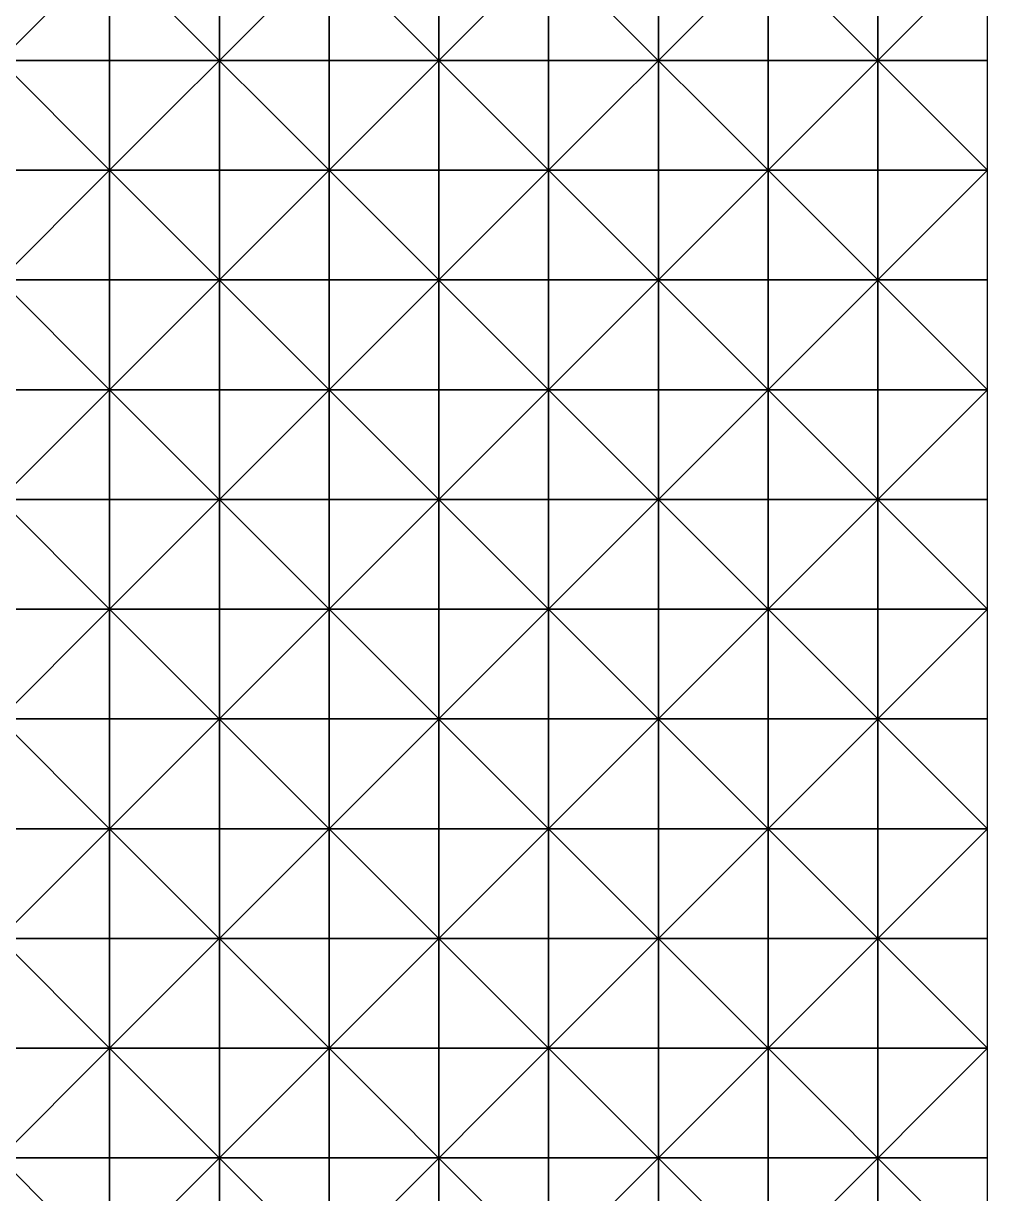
# Model space of a CAD drawing. Header units: millimetres. Extents: x 0 to 945, y 0 to 322.
# Drawn here: x 900.6 to 944.5, y 215 to 268.3 of the extents above; entities that cross this region are included whole.
import ezdxf

# ---------------------------------------------------------------- set-up
doc = ezdxf.new("R2010")
doc.units = ezdxf.units.MM

msp = doc.modelspace()

# ---------------------------------------------------------------- linework, layer by layer
for p, q in [((894.545, 271.656), (904.545, 261.656)), ((904.545, 271.656), (894.545, 261.656)), ((894.545, 271.656), (904.545, 261.656)), ((904.545, 271.656), (894.545, 261.656)), ((904.545, 271.656), (904.545, 266.656)), ((904.545, 271.656), (914.545, 261.656)), ((914.545, 271.656), (904.545, 261.656)), ((904.545, 271.656), (904.545, 266.656)), ((904.545, 271.656), (914.545, 261.656)), ((914.545, 271.656), (904.545, 261.656)), ((904.545, 266.656), (904.545, 271.656)), ((904.545, 266.656), (904.545, 271.656)), ((909.545, 271.656), (909.545, 266.656)), ((909.545, 266.656), (909.545, 271.656)), ((909.545, 271.656), (909.545, 266.656)), ((909.545, 266.656), (909.545, 271.656)), ((914.545, 271.656), (914.545, 266.656)), ((914.545, 271.656), (924.545, 261.656)), ((924.545, 271.656), (914.545, 261.656)), ((914.545, 271.656), (914.545, 266.656)), ((914.545, 271.656), (924.545, 261.656)), ((924.545, 271.656), (914.545, 261.656)), ((914.545, 266.656), (914.545, 271.656)), ((914.545, 266.656), (914.545, 271.656)), ((919.545, 271.656), (919.545, 266.656)), ((919.545, 266.656), (919.545, 271.656)), ((919.545, 271.656), (919.545, 266.656)), ((919.545, 266.656), (919.545, 271.656)), ((924.545, 271.656), (924.545, 266.656)), ((924.545, 271.656), (934.545, 261.656)), ((934.545, 271.656), (924.545, 261.656)), ((924.545, 271.656), (924.545, 266.656)), ((924.545, 271.656), (934.545, 261.656)), ((934.545, 271.656), (924.545, 261.656)), ((924.545, 266.656), (924.545, 271.656)), ((924.545, 266.656), (924.545, 271.656)), ((929.545, 271.656), (929.545, 266.656)), ((929.545, 266.656), (929.545, 271.656)), ((929.545, 271.656), (929.545, 266.656)), ((929.545, 266.656), (929.545, 271.656)), ((934.545, 271.656), (934.545, 266.656)), ((934.545, 271.656), (944.545, 261.656)), ((944.545, 271.656), (934.545, 261.656)), ((934.545, 271.656), (934.545, 266.656)), ((934.545, 271.656), (944.545, 261.656)), ((944.545, 271.656), (934.545, 261.656)), ((934.545, 266.656), (934.545, 271.656)), ((934.545, 266.656), (934.545, 271.656)), ((939.545, 271.656), (939.545, 266.656)), ((939.545, 266.656), (939.545, 271.656)), ((939.545, 271.656), (939.545, 266.656)), ((939.545, 266.656), (939.545, 271.656)), ((944.545, 266.656), (944.545, 271.656)), ((944.545, 266.656), (944.545, 271.656)), ((904.545, 266.656), (899.545, 266.656)), ((899.545, 266.656), (904.545, 266.656)), ((904.545, 266.656), (899.545, 266.656)), ((899.545, 266.656), (904.545, 266.656)), ((909.545, 266.656), (904.545, 266.656)), ((904.545, 266.656), (904.545, 261.656)), ((904.545, 266.656), (909.545, 266.656)), ((909.545, 266.656), (904.545, 266.656)), ((904.545, 266.656), (904.545, 261.656)), ((904.545, 266.656), (909.545, 266.656)), ((904.545, 261.656), (904.545, 266.656)), ((904.545, 261.656), (904.545, 266.656)), ((914.545, 266.656), (909.545, 266.656)), ((909.545, 266.656), (909.545, 261.656)), ((909.545, 266.656), (914.545, 266.656)), ((909.545, 261.656), (909.545, 266.656)), ((914.545, 266.656), (909.545, 266.656)), ((909.545, 266.656), (909.545, 261.656)), ((909.545, 266.656), (914.545, 266.656)), ((909.545, 261.656), (909.545, 266.656)), ((919.545, 266.656), (914.545, 266.656)), ((914.545, 266.656), (914.545, 261.656)), ((914.545, 266.656), (919.545, 266.656)), ((919.545, 266.656), (914.545, 266.656)), ((914.545, 266.656), (914.545, 261.656)), ((914.545, 266.656), (919.545, 266.656)), ((914.545, 261.656), (914.545, 266.656)), ((914.545, 261.656), (914.545, 266.656)), ((924.545, 266.656), (919.545, 266.656)), ((919.545, 266.656), (919.545, 261.656)), ((919.545, 266.656), (924.545, 266.656)), ((919.545, 261.656), (919.545, 266.656)), ((924.545, 266.656), (919.545, 266.656)), ((919.545, 266.656), (919.545, 261.656)), ((919.545, 266.656), (924.545, 266.656)), ((919.545, 261.656), (919.545, 266.656)), ((929.545, 266.656), (924.545, 266.656)), ((924.545, 266.656), (924.545, 261.656)), ((924.545, 266.656), (929.545, 266.656)), ((929.545, 266.656), (924.545, 266.656)), ((924.545, 266.656), (924.545, 261.656)), ((924.545, 266.656), (929.545, 266.656)), ((924.545, 261.656), (924.545, 266.656)), ((924.545, 261.656), (924.545, 266.656)), ((934.545, 266.656), (929.545, 266.656)), ((929.545, 266.656), (929.545, 261.656)), ((929.545, 266.656), (934.545, 266.656)), ((929.545, 261.656), (929.545, 266.656)), ((934.545, 266.656), (929.545, 266.656)), ((929.545, 266.656), (929.545, 261.656)), ((929.545, 266.656), (934.545, 266.656)), ((929.545, 261.656), (929.545, 266.656)), ((939.545, 266.656), (934.545, 266.656)), ((934.545, 266.656), (934.545, 261.656)), ((934.545, 266.656), (939.545, 266.656)), ((939.545, 266.656), (934.545, 266.656)), ((934.545, 266.656), (934.545, 261.656)), ((934.545, 266.656), (939.545, 266.656)), ((934.545, 261.656), (934.545, 266.656)), ((934.545, 261.656), (934.545, 266.656)), ((944.545, 266.656), (939.545, 266.656)), ((939.545, 266.656), (939.545, 261.656)), ((939.545, 266.656), (944.545, 266.656)), ((939.545, 261.656), (939.545, 266.656)), ((944.545, 266.656), (939.545, 266.656)), ((939.545, 266.656), (939.545, 261.656)), ((939.545, 266.656), (944.545, 266.656)), ((939.545, 261.656), (939.545, 266.656)), ((944.545, 261.656), (944.545, 266.656)), ((944.545, 261.656), (944.545, 266.656)), ((894.545, 261.656), (904.545, 251.656)), ((904.545, 261.656), (894.545, 251.656)), ((894.545, 261.656), (904.545, 251.656)), ((904.545, 261.656), (894.545, 251.656)), ((904.545, 261.656), (899.545, 261.656)), ((899.545, 261.656), (904.545, 261.656)), ((904.545, 261.656), (899.545, 261.656)), ((899.545, 261.656), (904.545, 261.656)), ((909.545, 261.656), (904.545, 261.656)), ((904.545, 261.656), (904.545, 256.656)), ((904.545, 261.656), (914.545, 251.656)), ((914.545, 261.656), (904.545, 251.656)), ((904.545, 261.656), (909.545, 261.656)), ((909.545, 261.656), (904.545, 261.656)), ((904.545, 261.656), (904.545, 256.656)), ((904.545, 261.656), (914.545, 251.656)), ((914.545, 261.656), (904.545, 251.656)), ((904.545, 261.656), (909.545, 261.656)), ((904.545, 256.656), (904.545, 261.656)), ((904.545, 256.656), (904.545, 261.656)), ((914.545, 261.656), (909.545, 261.656)), ((909.545, 261.656), (909.545, 256.656)), ((909.545, 256.656), (909.545, 261.656)), ((909.545, 261.656), (914.545, 261.656)), ((914.545, 261.656), (909.545, 261.656)), ((909.545, 261.656), (909.545, 256.656)), ((909.545, 256.656), (909.545, 261.656)), ((909.545, 261.656), (914.545, 261.656)), ((919.545, 261.656), (914.545, 261.656)), ((914.545, 261.656), (914.545, 256.656)), ((914.545, 261.656), (924.545, 251.656)), ((924.545, 261.656), (914.545, 251.656)), ((914.545, 261.656), (919.545, 261.656)), ((919.545, 261.656), (914.545, 261.656)), ((914.545, 261.656), (914.545, 256.656)), ((914.545, 261.656), (924.545, 251.656)), ((924.545, 261.656), (914.545, 251.656)), ((914.545, 261.656), (919.545, 261.656)), ((914.545, 256.656), (914.545, 261.656)), ((914.545, 256.656), (914.545, 261.656)), ((924.545, 261.656), (919.545, 261.656)), ((919.545, 261.656), (919.545, 256.656)), ((919.545, 256.656), (919.545, 261.656)), ((919.545, 261.656), (924.545, 261.656)), ((924.545, 261.656), (919.545, 261.656)), ((919.545, 261.656), (919.545, 256.656)), ((919.545, 256.656), (919.545, 261.656)), ((919.545, 261.656), (924.545, 261.656)), ((929.545, 261.656), (924.545, 261.656)), ((924.545, 261.656), (924.545, 256.656)), ((924.545, 261.656), (934.545, 251.656)), ((934.545, 261.656), (924.545, 251.656)), ((924.545, 261.656), (929.545, 261.656)), ((929.545, 261.656), (924.545, 261.656)), ((924.545, 261.656), (924.545, 256.656)), ((924.545, 261.656), (934.545, 251.656)), ((934.545, 261.656), (924.545, 251.656)), ((924.545, 261.656), (929.545, 261.656)), ((924.545, 256.656), (924.545, 261.656)), ((924.545, 256.656), (924.545, 261.656)), ((934.545, 261.656), (929.545, 261.656)), ((929.545, 261.656), (929.545, 256.656)), ((929.545, 256.656), (929.545, 261.656)), ((929.545, 261.656), (934.545, 261.656)), ((934.545, 261.656), (929.545, 261.656)), ((929.545, 261.656), (929.545, 256.656)), ((929.545, 256.656), (929.545, 261.656)), ((929.545, 261.656), (934.545, 261.656)), ((939.545, 261.656), (934.545, 261.656)), ((934.545, 261.656), (934.545, 256.656)), ((934.545, 261.656), (944.545, 251.656)), ((944.545, 261.656), (934.545, 251.656)), ((934.545, 261.656), (939.545, 261.656)), ((939.545, 261.656), (934.545, 261.656)), ((934.545, 261.656), (934.545, 256.656)), ((934.545, 261.656), (944.545, 251.656)), ((944.545, 261.656), (934.545, 251.656)), ((934.545, 261.656), (939.545, 261.656)), ((934.545, 256.656), (934.545, 261.656)), ((934.545, 256.656), (934.545, 261.656)), ((944.545, 261.656), (939.545, 261.656)), ((939.545, 261.656), (939.545, 256.656)), ((939.545, 256.656), (939.545, 261.656)), ((939.545, 261.656), (944.545, 261.656)), ((944.545, 261.656), (939.545, 261.656)), ((939.545, 261.656), (939.545, 256.656)), ((939.545, 256.656), (939.545, 261.656)), ((939.545, 261.656), (944.545, 261.656)), ((944.545, 256.656), (944.545, 261.656)), ((944.545, 256.656), (944.545, 261.656)), ((904.545, 256.656), (899.545, 256.656)), ((899.545, 256.656), (904.545, 256.656)), ((904.545, 256.656), (899.545, 256.656)), ((899.545, 256.656), (904.545, 256.656)), ((909.545, 256.656), (904.545, 256.656)), ((904.545, 256.656), (904.545, 251.656)), ((904.545, 256.656), (909.545, 256.656)), ((909.545, 256.656), (904.545, 256.656)), ((904.545, 256.656), (904.545, 251.656)), ((904.545, 256.656), (909.545, 256.656)), ((904.545, 251.656), (904.545, 256.656)), ((904.545, 251.656), (904.545, 256.656)), ((914.545, 256.656), (909.545, 256.656)), ((909.545, 256.656), (909.545, 251.656)), ((909.545, 256.656), (914.545, 256.656)), ((909.545, 251.656), (909.545, 256.656)), ((914.545, 256.656), (909.545, 256.656)), ((909.545, 256.656), (909.545, 251.656)), ((909.545, 256.656), (914.545, 256.656)), ((909.545, 251.656), (909.545, 256.656)), ((919.545, 256.656), (914.545, 256.656)), ((914.545, 256.656), (914.545, 251.656)), ((914.545, 256.656), (919.545, 256.656)), ((919.545, 256.656), (914.545, 256.656)), ((914.545, 256.656), (914.545, 251.656)), ((914.545, 256.656), (919.545, 256.656)), ((914.545, 251.656), (914.545, 256.656)), ((914.545, 251.656), (914.545, 256.656)), ((924.545, 256.656), (919.545, 256.656)), ((919.545, 256.656), (919.545, 251.656)), ((919.545, 256.656), (924.545, 256.656)), ((919.545, 251.656), (919.545, 256.656)), ((924.545, 256.656), (919.545, 256.656)), ((919.545, 256.656), (919.545, 251.656)), ((919.545, 256.656), (924.545, 256.656)), ((919.545, 251.656), (919.545, 256.656)), ((929.545, 256.656), (924.545, 256.656)), ((924.545, 256.656), (924.545, 251.656)), ((924.545, 256.656), (929.545, 256.656)), ((929.545, 256.656), (924.545, 256.656)), ((924.545, 256.656), (924.545, 251.656)), ((924.545, 256.656), (929.545, 256.656)), ((924.545, 251.656), (924.545, 256.656)), ((924.545, 251.656), (924.545, 256.656)), ((934.545, 256.656), (929.545, 256.656)), ((929.545, 256.656), (929.545, 251.656)), ((929.545, 256.656), (934.545, 256.656)), ((929.545, 251.656), (929.545, 256.656)), ((934.545, 256.656), (929.545, 256.656)), ((929.545, 256.656), (929.545, 251.656)), ((929.545, 256.656), (934.545, 256.656)), ((929.545, 251.656), (929.545, 256.656)), ((939.545, 256.656), (934.545, 256.656)), ((934.545, 256.656), (934.545, 251.656)), ((934.545, 256.656), (939.545, 256.656)), ((939.545, 256.656), (934.545, 256.656)), ((934.545, 256.656), (934.545, 251.656)), ((934.545, 256.656), (939.545, 256.656)), ((934.545, 251.656), (934.545, 256.656)), ((934.545, 251.656), (934.545, 256.656)), ((944.545, 256.656), (939.545, 256.656)), ((939.545, 256.656), (939.545, 251.656)), ((939.545, 256.656), (944.545, 256.656)), ((939.545, 251.656), (939.545, 256.656)), ((944.545, 256.656), (939.545, 256.656)), ((939.545, 256.656), (939.545, 251.656)), ((939.545, 256.656), (944.545, 256.656)), ((939.545, 251.656), (939.545, 256.656)), ((944.545, 251.656), (944.545, 256.656)), ((944.545, 251.656), (944.545, 256.656)), ((894.545, 251.656), (904.545, 241.656)), ((904.545, 251.656), (894.545, 241.656)), ((894.545, 251.656), (904.545, 241.656)), ((904.545, 251.656), (894.545, 241.656)), ((904.545, 251.656), (899.545, 251.656)), ((899.545, 251.656), (904.545, 251.656)), ((904.545, 251.656), (899.545, 251.656)), ((899.545, 251.656), (904.545, 251.656)), ((909.545, 251.656), (904.545, 251.656)), ((904.545, 251.656), (904.545, 246.656)), ((904.545, 251.656), (914.545, 241.656)), ((914.545, 251.656), (904.545, 241.656)), ((904.545, 251.656), (909.545, 251.656)), ((909.545, 251.656), (904.545, 251.656)), ((904.545, 251.656), (904.545, 246.656)), ((904.545, 251.656), (914.545, 241.656)), ((914.545, 251.656), (904.545, 241.656)), ((904.545, 251.656), (909.545, 251.656)), ((904.545, 246.656), (904.545, 251.656)), ((904.545, 246.656), (904.545, 251.656)), ((914.545, 251.656), (909.545, 251.656)), ((909.545, 251.656), (909.545, 246.656)), ((909.545, 246.656), (909.545, 251.656)), ((909.545, 251.656), (914.545, 251.656)), ((914.545, 251.656), (909.545, 251.656)), ((909.545, 251.656), (909.545, 246.656)), ((909.545, 246.656), (909.545, 251.656)), ((909.545, 251.656), (914.545, 251.656)), ((919.545, 251.656), (914.545, 251.656)), ((914.545, 251.656), (914.545, 246.656)), ((914.545, 251.656), (924.545, 241.656)), ((924.545, 251.656), (914.545, 241.656)), ((914.545, 251.656), (919.545, 251.656)), ((919.545, 251.656), (914.545, 251.656)), ((914.545, 251.656), (914.545, 246.656)), ((914.545, 251.656), (924.545, 241.656)), ((924.545, 251.656), (914.545, 241.656)), ((914.545, 251.656), (919.545, 251.656)), ((914.545, 246.656), (914.545, 251.656)), ((914.545, 246.656), (914.545, 251.656)), ((924.545, 251.656), (919.545, 251.656)), ((919.545, 251.656), (919.545, 246.656)), ((919.545, 246.656), (919.545, 251.656)), ((919.545, 251.656), (924.545, 251.656)), ((924.545, 251.656), (919.545, 251.656)), ((919.545, 251.656), (919.545, 246.656)), ((919.545, 246.656), (919.545, 251.656)), ((919.545, 251.656), (924.545, 251.656)), ((929.545, 251.656), (924.545, 251.656)), ((924.545, 251.656), (924.545, 246.656)), ((924.545, 251.656), (934.545, 241.656)), ((934.545, 251.656), (924.545, 241.656)), ((924.545, 251.656), (929.545, 251.656)), ((929.545, 251.656), (924.545, 251.656)), ((924.545, 251.656), (924.545, 246.656)), ((924.545, 251.656), (934.545, 241.656)), ((934.545, 251.656), (924.545, 241.656)), ((924.545, 251.656), (929.545, 251.656)), ((924.545, 246.656), (924.545, 251.656)), ((924.545, 246.656), (924.545, 251.656)), ((934.545, 251.656), (929.545, 251.656)), ((929.545, 251.656), (929.545, 246.656)), ((929.545, 246.656), (929.545, 251.656)), ((929.545, 251.656), (934.545, 251.656)), ((934.545, 251.656), (929.545, 251.656)), ((929.545, 251.656), (929.545, 246.656)), ((929.545, 246.656), (929.545, 251.656)), ((929.545, 251.656), (934.545, 251.656)), ((939.545, 251.656), (934.545, 251.656)), ((934.545, 251.656), (934.545, 246.656)), ((934.545, 251.656), (944.545, 241.656)), ((944.545, 251.656), (934.545, 241.656)), ((934.545, 251.656), (939.545, 251.656)), ((939.545, 251.656), (934.545, 251.656)), ((934.545, 251.656), (934.545, 246.656)), ((934.545, 251.656), (944.545, 241.656)), ((944.545, 251.656), (934.545, 241.656)), ((934.545, 251.656), (939.545, 251.656)), ((934.545, 246.656), (934.545, 251.656)), ((934.545, 246.656), (934.545, 251.656)), ((944.545, 251.656), (939.545, 251.656)), ((939.545, 251.656), (939.545, 246.656)), ((939.545, 246.656), (939.545, 251.656)), ((939.545, 251.656), (944.545, 251.656)), ((944.545, 251.656), (939.545, 251.656)), ((939.545, 251.656), (939.545, 246.656)), ((939.545, 246.656), (939.545, 251.656)), ((939.545, 251.656), (944.545, 251.656)), ((944.545, 246.656), (944.545, 251.656)), ((944.545, 246.656), (944.545, 251.656)), ((904.545, 246.656), (899.545, 246.656)), ((899.545, 246.656), (904.545, 246.656)), ((904.545, 246.656), (899.545, 246.656)), ((899.545, 246.656), (904.545, 246.656)), ((909.545, 246.656), (904.545, 246.656)), ((904.545, 246.656), (904.545, 241.656)), ((904.545, 246.656), (909.545, 246.656)), ((909.545, 246.656), (904.545, 246.656)), ((904.545, 246.656), (904.545, 241.656)), ((904.545, 246.656), (909.545, 246.656)), ((904.545, 241.656), (904.545, 246.656)), ((904.545, 241.656), (904.545, 246.656)), ((914.545, 246.656), (909.545, 246.656)), ((909.545, 246.656), (909.545, 241.656)), ((909.545, 246.656), (914.545, 246.656)), ((909.545, 241.656), (909.545, 246.656)), ((914.545, 246.656), (909.545, 246.656)), ((909.545, 246.656), (909.545, 241.656)), ((909.545, 246.656), (914.545, 246.656)), ((909.545, 241.656), (909.545, 246.656)), ((919.545, 246.656), (914.545, 246.656)), ((914.545, 246.656), (914.545, 241.656)), ((914.545, 246.656), (919.545, 246.656)), ((919.545, 246.656), (914.545, 246.656)), ((914.545, 246.656), (914.545, 241.656)), ((914.545, 246.656), (919.545, 246.656)), ((914.545, 241.656), (914.545, 246.656)), ((914.545, 241.656), (914.545, 246.656)), ((924.545, 246.656), (919.545, 246.656)), ((919.545, 246.656), (919.545, 241.656)), ((919.545, 246.656), (924.545, 246.656)), ((919.545, 241.656), (919.545, 246.656)), ((924.545, 246.656), (919.545, 246.656)), ((919.545, 246.656), (919.545, 241.656)), ((919.545, 246.656), (924.545, 246.656)), ((919.545, 241.656), (919.545, 246.656)), ((929.545, 246.656), (924.545, 246.656)), ((924.545, 246.656), (924.545, 241.656)), ((924.545, 246.656), (929.545, 246.656)), ((929.545, 246.656), (924.545, 246.656)), ((924.545, 246.656), (924.545, 241.656)), ((924.545, 246.656), (929.545, 246.656)), ((924.545, 241.656), (924.545, 246.656)), ((924.545, 241.656), (924.545, 246.656)), ((934.545, 246.656), (929.545, 246.656)), ((929.545, 246.656), (929.545, 241.656)), ((929.545, 246.656), (934.545, 246.656)), ((929.545, 241.656), (929.545, 246.656)), ((934.545, 246.656), (929.545, 246.656)), ((929.545, 246.656), (929.545, 241.656)), ((929.545, 246.656), (934.545, 246.656)), ((929.545, 241.656), (929.545, 246.656)), ((939.545, 246.656), (934.545, 246.656)), ((934.545, 246.656), (934.545, 241.656)), ((934.545, 246.656), (939.545, 246.656)), ((939.545, 246.656), (934.545, 246.656)), ((934.545, 246.656), (934.545, 241.656)), ((934.545, 246.656), (939.545, 246.656)), ((934.545, 241.656), (934.545, 246.656)), ((934.545, 241.656), (934.545, 246.656)), ((944.545, 246.656), (939.545, 246.656)), ((939.545, 246.656), (939.545, 241.656)), ((939.545, 246.656), (944.545, 246.656)), ((939.545, 241.656), (939.545, 246.656)), ((944.545, 246.656), (939.545, 246.656)), ((939.545, 246.656), (939.545, 241.656)), ((939.545, 246.656), (944.545, 246.656)), ((939.545, 241.656), (939.545, 246.656)), ((944.545, 241.656), (944.545, 246.656)), ((944.545, 241.656), (944.545, 246.656)), ((894.545, 241.656), (904.545, 231.656)), ((904.545, 241.656), (894.545, 231.656)), ((894.545, 241.656), (904.545, 231.656)), ((904.545, 241.656), (894.545, 231.656)), ((904.545, 241.656), (899.545, 241.656)), ((904.545, 241.656), (899.545, 241.656)), ((899.545, 241.656), (904.545, 241.656)), ((899.545, 241.656), (904.545, 241.656)), ((904.545, 236.656), (904.545, 241.656)), ((904.545, 236.656), (904.545, 241.656)), ((909.545, 241.656), (904.545, 241.656)), ((904.545, 241.656), (904.545, 236.656)), ((904.545, 241.656), (914.545, 231.656)), ((914.545, 241.656), (904.545, 231.656)), ((909.545, 241.656), (904.545, 241.656)), ((904.545, 241.656), (904.545, 236.656)), ((904.545, 241.656), (914.545, 231.656)), ((914.545, 241.656), (904.545, 231.656)), ((904.545, 241.656), (909.545, 241.656)), ((904.545, 241.656), (909.545, 241.656)), ((914.545, 241.656), (909.545, 241.656)), ((909.545, 241.656), (909.545, 236.656)), ((909.545, 236.656), (909.545, 241.656)), ((914.545, 241.656), (909.545, 241.656)), ((909.545, 241.656), (909.545, 236.656)), ((909.545, 236.656), (909.545, 241.656)), ((909.545, 241.656), (914.545, 241.656)), ((909.545, 241.656), (914.545, 241.656)), ((914.545, 236.656), (914.545, 241.656)), ((914.545, 236.656), (914.545, 241.656)), ((919.545, 241.656), (914.545, 241.656)), ((914.545, 241.656), (914.545, 236.656)), ((914.545, 241.656), (924.545, 231.656)), ((924.545, 241.656), (914.545, 231.656)), ((919.545, 241.656), (914.545, 241.656)), ((914.545, 241.656), (914.545, 236.656)), ((914.545, 241.656), (924.545, 231.656)), ((924.545, 241.656), (914.545, 231.656)), ((914.545, 241.656), (919.545, 241.656)), ((914.545, 241.656), (919.545, 241.656)), ((924.545, 241.656), (919.545, 241.656)), ((919.545, 241.656), (919.545, 236.656)), ((919.545, 236.656), (919.545, 241.656)), ((924.545, 241.656), (919.545, 241.656)), ((919.545, 241.656), (919.545, 236.656)), ((919.545, 236.656), (919.545, 241.656)), ((919.545, 241.656), (924.545, 241.656)), ((919.545, 241.656), (924.545, 241.656)), ((924.545, 236.656), (924.545, 241.656)), ((924.545, 236.656), (924.545, 241.656)), ((929.545, 241.656), (924.545, 241.656)), ((924.545, 241.656), (924.545, 236.656)), ((924.545, 241.656), (934.545, 231.656)), ((934.545, 241.656), (924.545, 231.656)), ((929.545, 241.656), (924.545, 241.656)), ((924.545, 241.656), (924.545, 236.656)), ((924.545, 241.656), (934.545, 231.656)), ((934.545, 241.656), (924.545, 231.656)), ((924.545, 241.656), (929.545, 241.656)), ((924.545, 241.656), (929.545, 241.656)), ((934.545, 241.656), (929.545, 241.656)), ((929.545, 241.656), (929.545, 236.656)), ((929.545, 236.656), (929.545, 241.656)), ((934.545, 241.656), (929.545, 241.656)), ((929.545, 241.656), (929.545, 236.656)), ((929.545, 236.656), (929.545, 241.656)), ((929.545, 241.656), (934.545, 241.656)), ((929.545, 241.656), (934.545, 241.656)), ((934.545, 236.656), (934.545, 241.656)), ((934.545, 236.656), (934.545, 241.656)), ((939.545, 241.656), (934.545, 241.656)), ((934.545, 241.656), (934.545, 236.656)), ((934.545, 241.656), (944.545, 231.656)), ((944.545, 241.656), (934.545, 231.656)), ((939.545, 241.656), (934.545, 241.656)), ((934.545, 241.656), (934.545, 236.656)), ((934.545, 241.656), (944.545, 231.656)), ((944.545, 241.656), (934.545, 231.656)), ((934.545, 241.656), (939.545, 241.656)), ((934.545, 241.656), (939.545, 241.656)), ((944.545, 241.656), (939.545, 241.656)), ((939.545, 241.656), (939.545, 236.656)), ((939.545, 236.656), (939.545, 241.656)), ((944.545, 241.656), (939.545, 241.656)), ((939.545, 241.656), (939.545, 236.656)), ((939.545, 236.656), (939.545, 241.656)), ((939.545, 241.656), (944.545, 241.656)), ((939.545, 241.656), (944.545, 241.656)), ((944.545, 236.656), (944.545, 241.656)), ((944.545, 236.656), (944.545, 241.656)), ((904.545, 236.656), (899.545, 236.656)), ((899.545, 236.656), (904.545, 236.656)), ((904.545, 236.656), (899.545, 236.656)), ((899.545, 236.656), (904.545, 236.656)), ((904.545, 231.656), (904.545, 236.656)), ((904.545, 231.656), (904.545, 236.656)), ((909.545, 236.656), (904.545, 236.656)), ((904.545, 236.656), (904.545, 231.656)), ((904.545, 236.656), (909.545, 236.656)), ((909.545, 236.656), (904.545, 236.656)), ((904.545, 236.656), (904.545, 231.656)), ((904.545, 236.656), (909.545, 236.656)), ((914.545, 236.656), (909.545, 236.656)), ((909.545, 236.656), (909.545, 231.656)), ((909.545, 236.656), (914.545, 236.656)), ((909.545, 231.656), (909.545, 236.656)), ((914.545, 236.656), (909.545, 236.656)), ((909.545, 236.656), (909.545, 231.656)), ((909.545, 236.656), (914.545, 236.656)), ((909.545, 231.656), (909.545, 236.656)), ((914.545, 231.656), (914.545, 236.656)), ((914.545, 231.656), (914.545, 236.656)), ((919.545, 236.656), (914.545, 236.656)), ((914.545, 236.656), (914.545, 231.656)), ((914.545, 236.656), (919.545, 236.656)), ((919.545, 236.656), (914.545, 236.656)), ((914.545, 236.656), (914.545, 231.656)), ((914.545, 236.656), (919.545, 236.656)), ((924.545, 236.656), (919.545, 236.656)), ((919.545, 236.656), (919.545, 231.656)), ((919.545, 236.656), (924.545, 236.656)), ((919.545, 231.656), (919.545, 236.656)), ((924.545, 236.656), (919.545, 236.656)), ((919.545, 236.656), (919.545, 231.656)), ((919.545, 236.656), (924.545, 236.656)), ((919.545, 231.656), (919.545, 236.656)), ((924.545, 231.656), (924.545, 236.656)), ((924.545, 231.656), (924.545, 236.656)), ((929.545, 236.656), (924.545, 236.656)), ((924.545, 236.656), (924.545, 231.656)), ((924.545, 236.656), (929.545, 236.656)), ((929.545, 236.656), (924.545, 236.656)), ((924.545, 236.656), (924.545, 231.656)), ((924.545, 236.656), (929.545, 236.656)), ((934.545, 236.656), (929.545, 236.656)), ((929.545, 236.656), (929.545, 231.656)), ((929.545, 236.656), (934.545, 236.656)), ((929.545, 231.656), (929.545, 236.656)), ((934.545, 236.656), (929.545, 236.656)), ((929.545, 236.656), (929.545, 231.656)), ((929.545, 236.656), (934.545, 236.656)), ((929.545, 231.656), (929.545, 236.656)), ((934.545, 231.656), (934.545, 236.656)), ((934.545, 231.656), (934.545, 236.656)), ((939.545, 236.656), (934.545, 236.656)), ((934.545, 236.656), (934.545, 231.656)), ((934.545, 236.656), (939.545, 236.656)), ((939.545, 236.656), (934.545, 236.656)), ((934.545, 236.656), (934.545, 231.656)), ((934.545, 236.656), (939.545, 236.656)), ((944.545, 236.656), (939.545, 236.656)), ((939.545, 236.656), (939.545, 231.656)), ((939.545, 236.656), (944.545, 236.656)), ((939.545, 231.656), (939.545, 236.656)), ((944.545, 236.656), (939.545, 236.656)), ((939.545, 236.656), (939.545, 231.656)), ((939.545, 236.656), (944.545, 236.656)), ((939.545, 231.656), (939.545, 236.656)), ((944.545, 231.656), (944.545, 236.656)), ((944.545, 231.656), (944.545, 236.656)), ((894.545, 231.656), (904.545, 221.656)), ((904.545, 231.656), (894.545, 221.656)), ((894.545, 231.656), (904.545, 221.656)), ((904.545, 231.656), (894.545, 221.656)), ((904.545, 231.656), (899.545, 231.656)), ((899.545, 231.656), (904.545, 231.656)), ((904.545, 231.656), (899.545, 231.656)), ((899.545, 231.656), (904.545, 231.656)), ((904.545, 226.656), (904.545, 231.656)), ((904.545, 226.656), (904.545, 231.656)), ((909.545, 231.656), (904.545, 231.656)), ((904.545, 231.656), (904.545, 226.656)), ((904.545, 231.656), (914.545, 221.656)), ((914.545, 231.656), (904.545, 221.656)), ((904.545, 231.656), (909.545, 231.656)), ((909.545, 231.656), (904.545, 231.656)), ((904.545, 231.656), (904.545, 226.656)), ((904.545, 231.656), (914.545, 221.656)), ((914.545, 231.656), (904.545, 221.656)), ((904.545, 231.656), (909.545, 231.656)), ((914.545, 231.656), (909.545, 231.656)), ((909.545, 231.656), (909.545, 226.656)), ((909.545, 226.656), (909.545, 231.656)), ((909.545, 231.656), (914.545, 231.656)), ((914.545, 231.656), (909.545, 231.656)), ((909.545, 231.656), (909.545, 226.656)), ((909.545, 226.656), (909.545, 231.656)), ((909.545, 231.656), (914.545, 231.656)), ((914.545, 226.656), (914.545, 231.656)), ((914.545, 226.656), (914.545, 231.656)), ((919.545, 231.656), (914.545, 231.656)), ((914.545, 231.656), (914.545, 226.656)), ((914.545, 231.656), (924.545, 221.656)), ((924.545, 231.656), (914.545, 221.656)), ((914.545, 231.656), (919.545, 231.656)), ((919.545, 231.656), (914.545, 231.656)), ((914.545, 231.656), (914.545, 226.656)), ((914.545, 231.656), (924.545, 221.656)), ((924.545, 231.656), (914.545, 221.656)), ((914.545, 231.656), (919.545, 231.656)), ((924.545, 231.656), (919.545, 231.656)), ((919.545, 231.656), (919.545, 226.656)), ((919.545, 226.656), (919.545, 231.656)), ((919.545, 231.656), (924.545, 231.656)), ((924.545, 231.656), (919.545, 231.656)), ((919.545, 231.656), (919.545, 226.656)), ((919.545, 226.656), (919.545, 231.656)), ((919.545, 231.656), (924.545, 231.656)), ((924.545, 226.656), (924.545, 231.656)), ((924.545, 226.656), (924.545, 231.656)), ((929.545, 231.656), (924.545, 231.656)), ((924.545, 231.656), (924.545, 226.656)), ((924.545, 231.656), (934.545, 221.656)), ((934.545, 231.656), (924.545, 221.656)), ((924.545, 231.656), (929.545, 231.656)), ((929.545, 231.656), (924.545, 231.656)), ((924.545, 231.656), (924.545, 226.656)), ((924.545, 231.656), (934.545, 221.656)), ((934.545, 231.656), (924.545, 221.656)), ((924.545, 231.656), (929.545, 231.656)), ((934.545, 231.656), (929.545, 231.656)), ((929.545, 231.656), (929.545, 226.656)), ((929.545, 226.656), (929.545, 231.656)), ((929.545, 231.656), (934.545, 231.656)), ((934.545, 231.656), (929.545, 231.656)), ((929.545, 231.656), (929.545, 226.656)), ((929.545, 226.656), (929.545, 231.656)), ((929.545, 231.656), (934.545, 231.656)), ((934.545, 226.656), (934.545, 231.656)), ((934.545, 226.656), (934.545, 231.656)), ((939.545, 231.656), (934.545, 231.656)), ((934.545, 231.656), (934.545, 226.656)), ((934.545, 231.656), (944.545, 221.656)), ((944.545, 231.656), (934.545, 221.656)), ((934.545, 231.656), (939.545, 231.656)), ((939.545, 231.656), (934.545, 231.656)), ((934.545, 231.656), (934.545, 226.656)), ((934.545, 231.656), (944.545, 221.656)), ((944.545, 231.656), (934.545, 221.656)), ((934.545, 231.656), (939.545, 231.656)), ((944.545, 231.656), (939.545, 231.656)), ((939.545, 231.656), (939.545, 226.656)), ((939.545, 226.656), (939.545, 231.656)), ((939.545, 231.656), (944.545, 231.656)), ((944.545, 231.656), (939.545, 231.656)), ((939.545, 231.656), (939.545, 226.656)), ((939.545, 226.656), (939.545, 231.656)), ((939.545, 231.656), (944.545, 231.656)), ((944.545, 226.656), (944.545, 231.656)), ((944.545, 226.656), (944.545, 231.656)), ((904.545, 226.656), (899.545, 226.656)), ((899.545, 226.656), (904.545, 226.656)), ((904.545, 226.656), (899.545, 226.656)), ((899.545, 226.656), (904.545, 226.656)), ((904.545, 221.656), (904.545, 226.656)), ((904.545, 221.656), (904.545, 226.656)), ((909.545, 226.656), (904.545, 226.656)), ((904.545, 226.656), (904.545, 221.656)), ((904.545, 226.656), (909.545, 226.656)), ((909.545, 226.656), (904.545, 226.656)), ((904.545, 226.656), (904.545, 221.656)), ((904.545, 226.656), (909.545, 226.656)), ((914.545, 226.656), (909.545, 226.656)), ((909.545, 226.656), (909.545, 221.656)), ((909.545, 226.656), (914.545, 226.656)), ((909.545, 221.656), (909.545, 226.656)), ((914.545, 226.656), (909.545, 226.656)), ((909.545, 226.656), (909.545, 221.656)), ((909.545, 226.656), (914.545, 226.656)), ((909.545, 221.656), (909.545, 226.656)), ((914.545, 221.656), (914.545, 226.656)), ((914.545, 221.656), (914.545, 226.656)), ((919.545, 226.656), (914.545, 226.656)), ((914.545, 226.656), (914.545, 221.656)), ((914.545, 226.656), (919.545, 226.656)), ((919.545, 226.656), (914.545, 226.656)), ((914.545, 226.656), (914.545, 221.656)), ((914.545, 226.656), (919.545, 226.656)), ((924.545, 226.656), (919.545, 226.656)), ((919.545, 226.656), (919.545, 221.656)), ((919.545, 226.656), (924.545, 226.656)), ((919.545, 221.656), (919.545, 226.656)), ((924.545, 226.656), (919.545, 226.656)), ((919.545, 226.656), (919.545, 221.656)), ((919.545, 226.656), (924.545, 226.656)), ((919.545, 221.656), (919.545, 226.656)), ((924.545, 221.656), (924.545, 226.656)), ((924.545, 221.656), (924.545, 226.656)), ((929.545, 226.656), (924.545, 226.656)), ((924.545, 226.656), (924.545, 221.656)), ((924.545, 226.656), (929.545, 226.656)), ((929.545, 226.656), (924.545, 226.656)), ((924.545, 226.656), (924.545, 221.656)), ((924.545, 226.656), (929.545, 226.656)), ((934.545, 226.656), (929.545, 226.656)), ((929.545, 226.656), (929.545, 221.656)), ((929.545, 226.656), (934.545, 226.656)), ((929.545, 221.656), (929.545, 226.656)), ((934.545, 226.656), (929.545, 226.656)), ((929.545, 226.656), (929.545, 221.656)), ((929.545, 226.656), (934.545, 226.656)), ((929.545, 221.656), (929.545, 226.656)), ((934.545, 221.656), (934.545, 226.656)), ((934.545, 221.656), (934.545, 226.656)), ((939.545, 226.656), (934.545, 226.656)), ((934.545, 226.656), (934.545, 221.656)), ((934.545, 226.656), (939.545, 226.656)), ((939.545, 226.656), (934.545, 226.656)), ((934.545, 226.656), (934.545, 221.656)), ((934.545, 226.656), (939.545, 226.656)), ((944.545, 226.656), (939.545, 226.656)), ((939.545, 226.656), (939.545, 221.656)), ((939.545, 226.656), (944.545, 226.656)), ((939.545, 221.656), (939.545, 226.656)), ((944.545, 226.656), (939.545, 226.656)), ((939.545, 226.656), (939.545, 221.656)), ((939.545, 226.656), (944.545, 226.656)), ((939.545, 221.656), (939.545, 226.656)), ((944.545, 221.656), (944.545, 226.656)), ((944.545, 221.656), (944.545, 226.656)), ((894.545, 221.656), (904.545, 211.656)), ((904.545, 221.656), (894.545, 211.656)), ((894.545, 221.656), (904.545, 211.656)), ((904.545, 221.656), (894.545, 211.656)), ((904.545, 221.656), (899.545, 221.656)), ((899.545, 221.656), (904.545, 221.656)), ((904.545, 221.656), (899.545, 221.656)), ((899.545, 221.656), (904.545, 221.656)), ((904.545, 216.656), (904.545, 221.656)), ((904.545, 216.656), (904.545, 221.656)), ((909.545, 221.656), (904.545, 221.656)), ((904.545, 221.656), (904.545, 216.656)), ((904.545, 221.656), (914.545, 211.656)), ((914.545, 221.656), (904.545, 211.656)), ((904.545, 221.656), (909.545, 221.656)), ((909.545, 221.656), (904.545, 221.656)), ((904.545, 221.656), (904.545, 216.656)), ((904.545, 221.656), (914.545, 211.656)), ((914.545, 221.656), (904.545, 211.656)), ((904.545, 221.656), (909.545, 221.656)), ((914.545, 221.656), (909.545, 221.656)), ((909.545, 221.656), (909.545, 216.656)), ((909.545, 216.656), (909.545, 221.656)), ((909.545, 221.656), (914.545, 221.656)), ((914.545, 221.656), (909.545, 221.656)), ((909.545, 221.656), (909.545, 216.656)), ((909.545, 216.656), (909.545, 221.656)), ((909.545, 221.656), (914.545, 221.656)), ((914.545, 216.656), (914.545, 221.656)), ((914.545, 216.656), (914.545, 221.656)), ((919.545, 221.656), (914.545, 221.656)), ((914.545, 221.656), (914.545, 216.656)), ((914.545, 221.656), (924.545, 211.656)), ((924.545, 221.656), (914.545, 211.656)), ((914.545, 221.656), (919.545, 221.656)), ((919.545, 221.656), (914.545, 221.656)), ((914.545, 221.656), (914.545, 216.656)), ((914.545, 221.656), (924.545, 211.656)), ((924.545, 221.656), (914.545, 211.656)), ((914.545, 221.656), (919.545, 221.656)), ((924.545, 221.656), (919.545, 221.656)), ((919.545, 221.656), (919.545, 216.656)), ((919.545, 216.656), (919.545, 221.656)), ((919.545, 221.656), (924.545, 221.656)), ((924.545, 221.656), (919.545, 221.656)), ((919.545, 221.656), (919.545, 216.656)), ((919.545, 216.656), (919.545, 221.656)), ((919.545, 221.656), (924.545, 221.656)), ((924.545, 216.656), (924.545, 221.656)), ((924.545, 216.656), (924.545, 221.656)), ((929.545, 221.656), (924.545, 221.656)), ((924.545, 221.656), (924.545, 216.656)), ((924.545, 221.656), (934.545, 211.656)), ((934.545, 221.656), (924.545, 211.656)), ((924.545, 221.656), (929.545, 221.656)), ((929.545, 221.656), (924.545, 221.656)), ((924.545, 221.656), (924.545, 216.656)), ((924.545, 221.656), (934.545, 211.656)), ((934.545, 221.656), (924.545, 211.656)), ((924.545, 221.656), (929.545, 221.656)), ((934.545, 221.656), (929.545, 221.656)), ((929.545, 221.656), (929.545, 216.656)), ((929.545, 216.656), (929.545, 221.656)), ((929.545, 221.656), (934.545, 221.656)), ((934.545, 221.656), (929.545, 221.656)), ((929.545, 221.656), (929.545, 216.656)), ((929.545, 216.656), (929.545, 221.656)), ((929.545, 221.656), (934.545, 221.656)), ((934.545, 216.656), (934.545, 221.656)), ((934.545, 216.656), (934.545, 221.656)), ((939.545, 221.656), (934.545, 221.656)), ((934.545, 221.656), (934.545, 216.656)), ((934.545, 221.656), (944.545, 211.656)), ((944.545, 221.656), (934.545, 211.656)), ((934.545, 221.656), (939.545, 221.656)), ((939.545, 221.656), (934.545, 221.656)), ((934.545, 221.656), (934.545, 216.656)), ((934.545, 221.656), (944.545, 211.656)), ((944.545, 221.656), (934.545, 211.656)), ((934.545, 221.656), (939.545, 221.656)), ((944.545, 221.656), (939.545, 221.656)), ((939.545, 221.656), (939.545, 216.656)), ((939.545, 216.656), (939.545, 221.656)), ((939.545, 221.656), (944.545, 221.656)), ((944.545, 221.656), (939.545, 221.656)), ((939.545, 221.656), (939.545, 216.656)), ((939.545, 216.656), (939.545, 221.656)), ((939.545, 221.656), (944.545, 221.656)), ((944.545, 216.656), (944.545, 221.656)), ((944.545, 216.656), (944.545, 221.656)), ((904.545, 216.656), (899.545, 216.656)), ((899.545, 216.656), (904.545, 216.656)), ((904.545, 216.656), (899.545, 216.656)), ((899.545, 216.656), (904.545, 216.656)), ((904.545, 211.656), (904.545, 216.656)), ((904.545, 211.656), (904.545, 216.656)), ((909.545, 216.656), (904.545, 216.656)), ((904.545, 216.656), (904.545, 211.656)), ((904.545, 216.656), (909.545, 216.656)), ((909.545, 216.656), (904.545, 216.656)), ((904.545, 216.656), (904.545, 211.656)), ((904.545, 216.656), (909.545, 216.656)), ((914.545, 216.656), (909.545, 216.656)), ((909.545, 216.656), (909.545, 211.656)), ((909.545, 216.656), (914.545, 216.656)), ((909.545, 211.656), (909.545, 216.656)), ((914.545, 216.656), (909.545, 216.656)), ((909.545, 216.656), (909.545, 211.656)), ((909.545, 216.656), (914.545, 216.656)), ((909.545, 211.656), (909.545, 216.656)), ((914.545, 211.656), (914.545, 216.656)), ((914.545, 211.656), (914.545, 216.656)), ((919.545, 216.656), (914.545, 216.656)), ((914.545, 216.656), (914.545, 211.656)), ((914.545, 216.656), (919.545, 216.656)), ((919.545, 216.656), (914.545, 216.656)), ((914.545, 216.656), (914.545, 211.656)), ((914.545, 216.656), (919.545, 216.656)), ((924.545, 216.656), (919.545, 216.656)), ((919.545, 216.656), (919.545, 211.656)), ((919.545, 216.656), (924.545, 216.656)), ((919.545, 211.656), (919.545, 216.656)), ((924.545, 216.656), (919.545, 216.656)), ((919.545, 216.656), (919.545, 211.656)), ((919.545, 216.656), (924.545, 216.656)), ((919.545, 211.656), (919.545, 216.656)), ((924.545, 211.656), (924.545, 216.656)), ((924.545, 211.656), (924.545, 216.656)), ((929.545, 216.656), (924.545, 216.656)), ((924.545, 216.656), (924.545, 211.656)), ((924.545, 216.656), (929.545, 216.656)), ((929.545, 216.656), (924.545, 216.656)), ((924.545, 216.656), (924.545, 211.656)), ((924.545, 216.656), (929.545, 216.656)), ((934.545, 216.656), (929.545, 216.656)), ((929.545, 216.656), (929.545, 211.656)), ((929.545, 216.656), (934.545, 216.656)), ((929.545, 211.656), (929.545, 216.656)), ((934.545, 216.656), (929.545, 216.656)), ((929.545, 216.656), (929.545, 211.656)), ((929.545, 216.656), (934.545, 216.656)), ((929.545, 211.656), (929.545, 216.656)), ((934.545, 211.656), (934.545, 216.656)), ((934.545, 211.656), (934.545, 216.656)), ((939.545, 216.656), (934.545, 216.656)), ((934.545, 216.656), (934.545, 211.656)), ((934.545, 216.656), (939.545, 216.656)), ((939.545, 216.656), (934.545, 216.656)), ((934.545, 216.656), (934.545, 211.656)), ((934.545, 216.656), (939.545, 216.656)), ((944.545, 216.656), (939.545, 216.656)), ((939.545, 216.656), (939.545, 211.656)), ((939.545, 216.656), (944.545, 216.656)), ((939.545, 211.656), (939.545, 216.656)), ((944.545, 216.656), (939.545, 216.656)), ((939.545, 216.656), (939.545, 211.656)), ((939.545, 216.656), (944.545, 216.656)), ((939.545, 211.656), (939.545, 216.656)), ((944.545, 211.656), (944.545, 216.656)), ((944.545, 211.656), (944.545, 216.656))]:
    msp.add_line(p, q)

doc.saveas('drawing.dxf')
